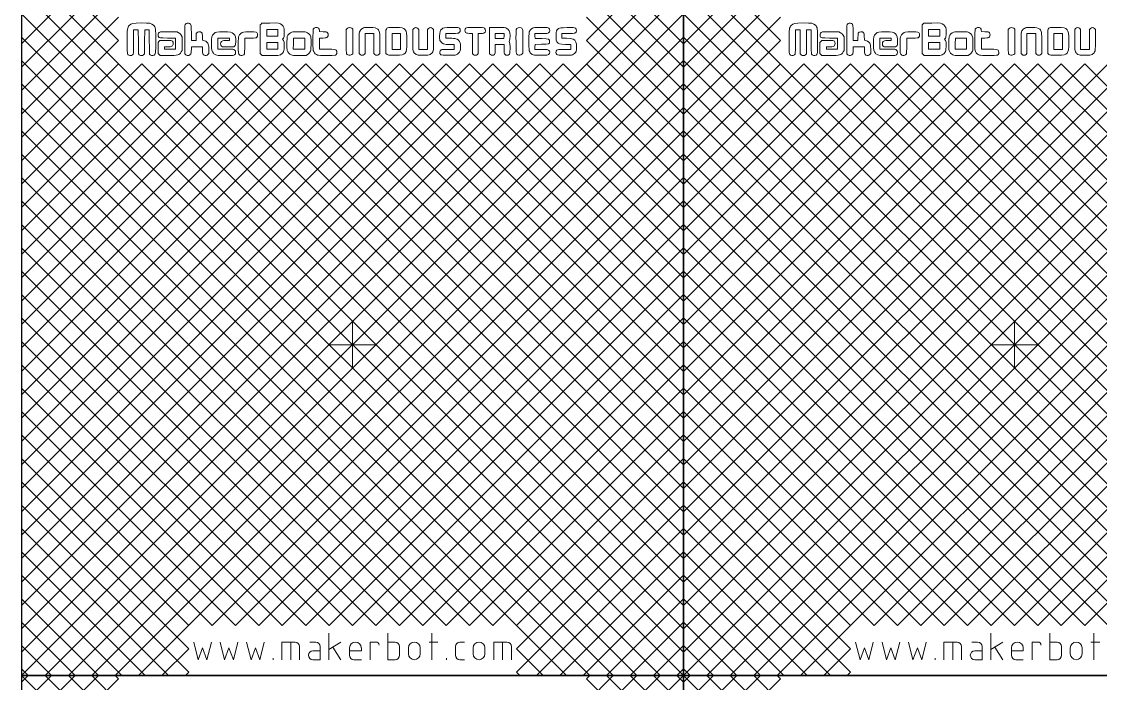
# Model space of a CAD drawing. Header units: millimetres. Extents: x 0 to 600, y 0 to 300.
# Drawn here: x 0 to 163, y 98.8 to 198.8 of the extents above; entities that cross this region are included whole.
import ezdxf

# ---------------------------------------------------------------- set-up
doc = ezdxf.new("R2010")
doc.units = ezdxf.units.MM
doc.layers.get('0').update_dxf_attribs({"linetype": 'CONTINUOUS', "lineweight": 25, "true_color": 0x000000})
doc.layers.add('etch', color=4, linetype='CONTINUOUS', lineweight=0, true_color=0x00ffff)
doc.layers.add('grid', color=1, linetype='CONTINUOUS', lineweight=0, true_color=0xff0000)

msp = doc.modelspace()

# ---------------------------------------------------------------- linework, layer by layer
for p, q in [((0, 200), (0, 100)), ((100, 100), (100, 200)), ((100, 200), (100, 100)), ((0, 100), (100, 100)), ((100, 100), (0, 100)), ((0, 100), (0, 0)), ((100, 100), (200, 100)), ((200, 100), (100, 100)), ((100, 100), (100, 0)), ((100, 0), (100, 100))]:
    msp.add_line(p, q)
at = {"layer": 'etch', "color": 4, "lineweight": 5, "true_color": 0x00ffff}
for p, q in [((17.27, 197.59), (16.92, 197.59)), ((16.92, 197.59), (16.92, 195.79)), ((17.62, 197.59), (17.27, 197.59)), ((17.64, 195.76), (17.62, 197.59)), ((18.6, 197.59), (18.58, 195.76)), ((18.95, 197.59), (18.6, 197.59)), ((19.3, 197.59), (18.95, 197.59)), ((19.3, 195.79), (19.3, 197.59)), ((22.26, 197.28), (23.49, 197.26)), ((23.49, 197.26), (23.73, 197.12)), ((36.04, 198.3), (36.18, 198.44)), ((36.04, 196.14), (36.04, 198.3)), ((36.18, 198.44), (36.32, 198.58)), ((36.32, 198.58), (37.51, 198.6)), ((37.87, 197.64), (37.03, 197.64)), ((37.03, 197.64), (37.03, 197.13)), ((38.71, 197.64), (37.87, 197.64)), ((38.71, 197.13), (38.71, 197.64)), ((44.99, 197.5), (45.02, 197.3)), ((45.02, 197.3), (45.55, 197.28)), ((49.04, 197.64), (49.18, 197.78)), ((49.04, 195.85), (49.04, 197.64)), ((49.9, 197.8), (50.05, 197.69)), ((50.05, 197.69), (50.05, 195.82)), ((59.1, 197.64), (59.24, 197.78)), ((59.1, 196.06), (59.1, 197.64)), ((59.86, 197.78), (60, 197.64)), ((60, 197.64), (60, 196.13)), ((61.34, 197.64), (61.47, 197.78)), ((61.34, 196.13), (61.34, 197.64)), ((62.09, 197.78), (62.23, 197.64)), ((62.23, 197.64), (62.23, 196.06)), ((70.67, 195.94), (70.67, 197.92)), ((70.67, 197.92), (71.86, 197.92)), ((117.27, 197.59), (116.92, 197.59)), ((116.92, 197.59), (116.92, 195.79)), ((117.62, 197.59), (117.27, 197.59)), ((117.64, 195.76), (117.62, 197.59)), ((118.6, 197.59), (118.58, 195.76)), ((118.95, 197.59), (118.6, 197.59)), ((119.3, 197.59), (118.95, 197.59)), ((119.3, 195.79), (119.3, 197.59)), ((122.26, 197.28), (123.49, 197.26)), ((123.49, 197.26), (123.73, 197.12)), ((136.04, 198.3), (136.18, 198.44)), ((136.04, 196.14), (136.04, 198.3)), ((136.18, 198.44), (136.32, 198.58)), ((136.32, 198.58), (137.51, 198.6)), ((137.87, 197.64), (137.03, 197.64)), ((137.03, 197.64), (137.03, 197.13)), ((138.71, 197.64), (137.87, 197.64)), ((138.71, 197.13), (138.71, 197.64)), ((144.99, 197.5), (145.02, 197.3)), ((145.02, 197.3), (145.55, 197.28)), ((149.04, 197.64), (149.18, 197.78)), ((149.04, 195.85), (149.04, 197.64)), ((149.9, 197.8), (150.05, 197.69)), ((150.05, 197.69), (150.05, 195.82)), ((159.1, 197.64), (159.24, 197.78)), ((159.1, 196.06), (159.1, 197.64)), ((159.86, 197.78), (160, 197.64)), ((160, 197.64), (160, 196.13)), ((161.34, 197.64), (161.47, 197.78)), ((161.34, 196.13), (161.34, 197.64)), ((162.09, 197.78), (162.23, 197.64)), ((162.23, 197.64), (162.23, 196.06)), ((17.65, 193.93), (17.64, 195.76)), ((18.58, 195.76), (18.57, 193.93)), ((20.62, 195.68), (20.76, 195.82)), ((20.62, 194.83), (20.62, 195.68)), ((20.76, 195.82), (20.9, 195.97)), ((20.9, 195.97), (21.78, 195.97)), ((23.27, 196.32), (22.04, 196.33)), ((23.27, 195.48), (23.27, 196.32)), ((24.12, 196.74), (24.26, 196.5)), ((24.26, 196.5), (24.26, 195.48)), ((24.66, 193.93), (24.66, 196.13)), ((25.65, 197.02), (25.65, 195.97)), ((25.65, 195.97), (26.01, 195.97)), ((26.01, 195.97), (26.36, 195.97)), ((26.36, 195.97), (26.36, 196.48)), ((30.53, 196.32), (29.67, 196.32)), ((29.67, 196.32), (29.67, 195.48)), ((31.39, 196.32), (30.53, 196.32)), ((30.86, 195.96), (31.39, 195.98)), ((31.39, 196.15), (31.39, 196.32)), ((31.39, 195.98), (31.39, 196.15)), ((33.74, 196.32), (33.72, 195.12)), ((34.57, 196.32), (33.74, 196.32)), ((36.04, 193.98), (36.04, 196.14)), ((37.03, 197.13), (37.03, 196.63)), ((37.03, 196.63), (37.87, 196.63)), ((37.87, 195.66), (37.03, 195.66)), ((37.03, 195.66), (37.03, 195.15)), ((37.87, 196.63), (38.71, 196.63)), ((38.71, 195.66), (37.87, 195.66)), ((38.71, 196.63), (38.71, 197.13)), ((38.71, 197.13), (38.71, 197.13)), ((38.71, 195.15), (38.71, 195.66)), ((39.56, 196.32), (39.44, 196.14)), ((39.44, 196.14), (39.56, 195.97)), ((41.07, 196.3), (41.06, 195.47)), ((41.92, 196.31), (41.07, 196.3)), ((42.77, 196.32), (41.92, 196.31)), ((42.77, 195.48), (42.77, 196.32)), ((45.55, 196.33), (45.01, 196.31)), ((45.01, 196.31), (45.01, 195.48)), ((50.05, 195.82), (50.05, 193.96)), ((51, 194), (51, 195.61)), ((52.56, 197.02), (51.89, 197.02)), ((51.89, 197.02), (51.89, 195.51)), ((53.24, 197.02), (52.56, 197.02)), ((53.24, 195.51), (53.24, 197.02)), ((55.05, 194), (55.03, 195.66)), ((56.62, 197.02), (55.97, 197.02)), ((55.97, 197.02), (55.97, 195.82)), ((55.97, 195.82), (55.97, 194.62)), ((57.26, 197.02), (56.62, 197.02)), ((57.26, 195.82), (57.26, 197.02)), ((57.26, 194.62), (57.26, 195.82)), ((57.26, 195.82), (57.26, 195.82)), ((60, 196.13), (60, 194.62)), ((61.34, 194.62), (61.34, 196.13)), ((65.02, 197.02), (64.08, 197.02)), ((64.08, 197.02), (64.08, 196.66)), ((64.08, 196.66), (64.08, 196.3)), ((64.08, 196.3), (64.73, 196.3)), ((68.1, 197.01), (67.65, 197.03)), ((68.1, 195.51), (68.1, 197.01)), ((69.35, 197.02), (68.99, 197.02)), ((68.99, 197.02), (68.99, 195.51)), ((70.67, 193.96), (70.67, 195.94)), ((72.24, 197.02), (71.56, 197.02)), ((71.56, 197.02), (71.56, 196.63)), ((71.56, 196.63), (71.56, 196.24)), ((71.56, 196.24), (72.22, 196.25)), ((72.22, 196.25), (72.88, 196.27)), ((72.91, 197.02), (72.24, 197.02)), ((72.88, 196.27), (72.89, 196.65)), ((72.89, 196.65), (72.91, 197.02)), ((72.89, 196.65), (72.89, 196.65)), ((75.75, 195.79), (75.75, 194.05)), ((78.51, 197.02), (77.54, 197.02)), ((77.54, 197.02), (77.55, 196.65)), ((77.55, 196.65), (77.57, 196.27)), ((77.57, 196.27), (78.6, 196.24)), ((82.54, 197.02), (81.62, 197.02)), ((81.62, 197.02), (81.62, 196.66)), ((81.62, 196.66), (81.62, 196.3)), ((81.62, 196.3), (82.31, 196.29)), ((117.65, 193.93), (117.64, 195.76)), ((118.58, 195.76), (118.57, 193.93)), ((120.62, 195.68), (120.76, 195.82)), ((120.62, 194.83), (120.62, 195.68)), ((120.76, 195.82), (120.9, 195.97)), ((120.9, 195.97), (121.78, 195.97)), ((123.27, 196.32), (122.04, 196.33)), ((123.27, 195.48), (123.27, 196.32)), ((124.12, 196.74), (124.26, 196.5)), ((124.26, 196.5), (124.26, 195.48)), ((124.66, 193.93), (124.66, 196.13)), ((125.65, 197.02), (125.65, 195.97)), ((125.65, 195.97), (126.01, 195.97)), ((126.01, 195.97), (126.36, 195.97)), ((126.36, 195.97), (126.36, 196.48)), ((130.53, 196.32), (129.67, 196.32)), ((129.67, 196.32), (129.67, 195.48)), ((131.39, 196.32), (130.53, 196.32)), ((130.86, 195.96), (131.39, 195.98)), ((131.39, 196.15), (131.39, 196.32)), ((131.39, 195.98), (131.39, 196.15)), ((133.74, 196.32), (133.72, 195.12)), ((134.57, 196.32), (133.74, 196.32)), ((136.04, 193.98), (136.04, 196.14)), ((137.03, 197.13), (137.03, 196.63)), ((137.03, 196.63), (137.87, 196.63)), ((137.87, 195.66), (137.03, 195.66)), ((137.03, 195.66), (137.03, 195.15)), ((137.87, 196.63), (138.71, 196.63)), ((138.71, 195.66), (137.87, 195.66)), ((138.71, 196.63), (138.71, 197.13)), ((138.71, 197.13), (138.71, 197.13)), ((138.71, 195.15), (138.71, 195.66)), ((139.56, 196.32), (139.44, 196.14)), ((139.44, 196.14), (139.56, 195.97)), ((141.07, 196.3), (141.06, 195.47)), ((141.92, 196.31), (141.07, 196.3)), ((142.77, 196.32), (141.92, 196.31)), ((142.77, 195.48), (142.77, 196.32)), ((145.55, 196.33), (145.01, 196.31)), ((145.01, 196.31), (145.01, 195.48)), ((150.05, 195.82), (150.05, 193.96)), ((151, 194), (151, 195.61)), ((152.56, 197.02), (151.89, 197.02)), ((151.89, 197.02), (151.89, 195.51)), ((153.24, 197.02), (152.56, 197.02)), ((153.24, 195.51), (153.24, 197.02)), ((155.05, 194), (155.03, 195.66)), ((156.62, 197.02), (155.97, 197.02)), ((155.97, 197.02), (155.97, 195.82)), ((155.97, 195.82), (155.97, 194.62)), ((157.26, 197.02), (156.62, 197.02)), ((157.26, 195.82), (157.26, 197.02)), ((157.26, 194.62), (157.26, 195.82)), ((157.26, 195.82), (157.26, 195.82)), ((160, 196.13), (160, 194.62)), ((161.34, 194.62), (161.34, 196.13)), ((20.62, 193.98), (20.62, 194.83)), ((20.77, 193.83), (20.62, 193.98)), ((22.13, 195.01), (21.59, 194.99)), ((21.59, 194.99), (21.59, 194.82)), ((21.59, 194.82), (21.59, 194.65)), ((21.59, 194.65), (22.43, 194.65)), ((22.43, 194.65), (23.27, 194.65)), ((23.27, 194.65), (23.27, 195.48)), ((24.26, 194.47), (24.12, 194.23)), ((24.26, 195.48), (24.26, 194.47)), ((26.49, 195), (25.65, 195)), ((25.65, 195), (25.65, 194.57)), ((27.33, 195), (26.49, 195)), ((27.33, 194.52), (27.33, 195)), ((28.3, 193.99), (28.15, 193.83)), ((28.29, 194.66), (28.3, 193.99)), ((29.67, 195.48), (29.67, 194.65)), ((29.67, 194.65), (30.86, 194.65)), ((30.33, 194.98), (30.19, 195.11)), ((31.19, 194.98), (30.33, 194.98)), ((32.05, 194.98), (31.19, 194.98)), ((32.19, 195.12), (32.05, 194.98)), ((33.72, 195.12), (33.7, 193.93)), ((36.21, 193.83), (36.04, 193.98)), ((37.03, 195.15), (37.03, 194.65)), ((37.03, 194.65), (37.87, 194.65)), ((37.87, 194.65), (38.71, 194.65)), ((38.71, 194.65), (38.71, 195.15)), ((38.71, 195.15), (38.71, 195.15)), ((41.06, 195.47), (41.04, 194.65)), ((41.04, 194.65), (41.91, 194.65)), ((41.91, 194.65), (42.77, 194.65)), ((42.77, 194.65), (42.77, 195.48)), ((42.77, 195.48), (42.77, 195.48)), ((45.01, 195.48), (45.01, 194.65)), ((45.01, 194.65), (46.2, 194.64)), ((50.05, 193.96), (49.9, 193.84)), ((51.14, 193.86), (51, 194)), ((51.89, 194), (51.76, 193.86)), ((51.89, 195.51), (51.89, 194)), ((53.24, 194), (53.24, 195.51)), ((53.37, 193.86), (53.24, 194)), ((54.13, 194), (53.99, 193.86)), ((54.13, 195.57), (54.13, 194)), ((55.21, 193.86), (55.05, 194)), ((55.97, 194.62), (56.62, 194.62)), ((56.62, 194.62), (57.26, 194.62)), ((60, 194.62), (60.67, 194.62)), ((60.67, 194.62), (61.34, 194.62)), ((64.44, 194.62), (65.36, 194.62)), ((65.36, 195.35), (64.73, 195.35)), ((65.36, 194.98), (65.36, 195.35)), ((65.36, 194.62), (65.36, 194.98)), ((68.1, 194), (68.1, 195.51)), ((68.24, 193.86), (68.1, 194)), ((68.99, 194), (68.86, 193.86)), ((68.99, 195.51), (68.99, 194)), ((70.82, 193.84), (70.67, 193.96)), ((72.23, 195.35), (71.56, 195.35)), ((71.56, 195.35), (71.56, 194.67)), ((72.9, 195.35), (72.23, 195.35)), ((72.9, 194.67), (72.9, 195.35)), ((75.75, 194.05), (75.59, 193.89)), ((77.55, 195), (77.54, 194.62)), ((77.54, 194.62), (78.51, 194.62)), ((77.57, 195.37), (77.55, 195)), ((78.57, 195.39), (77.57, 195.37)), ((81.99, 194.62), (82.96, 194.62)), ((82.96, 195.33), (82.17, 195.35)), ((82.96, 194.98), (82.96, 195.33)), ((82.96, 194.62), (82.96, 194.98)), ((120.62, 193.98), (120.62, 194.83)), ((120.77, 193.83), (120.62, 193.98)), ((122.13, 195.01), (121.59, 194.99)), ((121.59, 194.99), (121.59, 194.82)), ((121.59, 194.82), (121.59, 194.65)), ((121.59, 194.65), (122.43, 194.65)), ((122.43, 194.65), (123.27, 194.65)), ((123.27, 194.65), (123.27, 195.48)), ((124.26, 194.47), (124.12, 194.23)), ((124.26, 195.48), (124.26, 194.47)), ((126.49, 195), (125.65, 195)), ((125.65, 195), (125.65, 194.57)), ((127.33, 195), (126.49, 195)), ((127.33, 194.52), (127.33, 195)), ((128.3, 193.99), (128.15, 193.83)), ((128.29, 194.66), (128.3, 193.99)), ((129.67, 195.48), (129.67, 194.65)), ((129.67, 194.65), (130.86, 194.65)), ((130.33, 194.98), (130.19, 195.11)), ((131.19, 194.98), (130.33, 194.98)), ((132.05, 194.98), (131.19, 194.98)), ((132.19, 195.12), (132.05, 194.98)), ((133.72, 195.12), (133.7, 193.93)), ((136.21, 193.83), (136.04, 193.98)), ((137.03, 195.15), (137.03, 194.65)), ((137.03, 194.65), (137.87, 194.65)), ((137.87, 194.65), (138.71, 194.65)), ((138.71, 194.65), (138.71, 195.15)), ((138.71, 195.15), (138.71, 195.15)), ((141.06, 195.47), (141.04, 194.65)), ((141.04, 194.65), (141.91, 194.65)), ((141.91, 194.65), (142.77, 194.65)), ((142.77, 194.65), (142.77, 195.48)), ((142.77, 195.48), (142.77, 195.48)), ((145.01, 195.48), (145.01, 194.65)), ((145.01, 194.65), (146.2, 194.64)), ((150.05, 193.96), (149.9, 193.84)), ((151.14, 193.86), (151, 194)), ((151.89, 194), (151.76, 193.86)), ((151.89, 195.51), (151.89, 194)), ((153.24, 194), (153.24, 195.51)), ((153.37, 193.86), (153.24, 194)), ((154.13, 194), (153.99, 193.86)), ((154.13, 195.57), (154.13, 194)), ((155.21, 193.86), (155.05, 194)), ((155.97, 194.62), (156.62, 194.62)), ((156.62, 194.62), (157.26, 194.62)), ((160, 194.62), (160.67, 194.62)), ((160.67, 194.62), (161.34, 194.62)), ((16.19, 193.74), (16.19, 193.74)), ((17.79, 193.8), (17.65, 193.93)), ((18.57, 193.93), (18.42, 193.8)), ((20.92, 193.68), (20.77, 193.83)), ((20.77, 193.83), (20.77, 193.83)), ((22.14, 193.68), (20.92, 193.68)), ((24.81, 193.8), (24.66, 193.93)), ((24.81, 193.8), (24.81, 193.8)), ((29.34, 193.78), (29.34, 193.78)), ((32.97, 193.75), (32.97, 193.75)), ((33.7, 193.93), (33.56, 193.8)), ((36.37, 193.68), (36.21, 193.83)), ((36.21, 193.83), (36.21, 193.83)), ((37.61, 193.68), (36.37, 193.68)), ((40.71, 193.77), (40.71, 193.77)), ((43.01, 193.71), (41.96, 193.69)), ((43.22, 193.85), (43.01, 193.71)), ((44.73, 193.74), (44.73, 193.74)), ((49.29, 193.78), (49.29, 193.78)), ((51.14, 193.86), (51.14, 193.86)), ((55.21, 193.86), (55.21, 193.86)), ((59.6, 193.85), (59.6, 193.85)), ((63.33, 193.8), (63.33, 193.8)), ((68.24, 193.86), (68.24, 193.86)), ((70.82, 193.84), (70.82, 193.84)), ((74.94, 193.79), (74.94, 193.79)), ((77.15, 193.85), (77.15, 193.85)), ((80.88, 193.84), (80.88, 193.84)), ((116.19, 193.74), (116.19, 193.74)), ((117.79, 193.8), (117.65, 193.93)), ((118.57, 193.93), (118.42, 193.8)), ((120.92, 193.68), (120.77, 193.83)), ((120.77, 193.83), (120.77, 193.83)), ((122.14, 193.68), (120.92, 193.68)), ((124.81, 193.8), (124.66, 193.93)), ((124.81, 193.8), (124.81, 193.8)), ((129.34, 193.78), (129.34, 193.78)), ((132.97, 193.75), (132.97, 193.75)), ((133.7, 193.93), (133.56, 193.8)), ((136.37, 193.68), (136.21, 193.83)), ((136.21, 193.83), (136.21, 193.83)), ((137.61, 193.68), (136.37, 193.68)), ((140.71, 193.77), (140.71, 193.77)), ((143.01, 193.71), (141.96, 193.69)), ((143.22, 193.85), (143.01, 193.71)), ((144.73, 193.74), (144.73, 193.74)), ((149.29, 193.78), (149.29, 193.78)), ((151.14, 193.86), (151.14, 193.86)), ((155.21, 193.86), (155.21, 193.86)), ((159.6, 193.85), (159.6, 193.85))]:
    msp.add_line(p, q, dxfattribs=at)
at = {"layer": 'etch'}
for p, q in [((46.44, 106.4), (46.44, 102.4)), ((55.33, 106.4), (55.33, 102.4)), ((62, 106.4), (62, 102.4)), ((146.44, 106.4), (146.44, 102.4)), ((155.33, 106.4), (155.33, 102.4)), ((162, 106.4), (162, 102.4)), ((26, 105.07), (26.67, 102.4)), ((28, 102.4), (28.67, 105.07)), ((30, 105.07), (30.67, 102.4)), ((32, 102.4), (32.67, 105.07)), ((34, 105.07), (34.67, 102.4)), ((36, 102.4), (36.67, 105.07)), ((39.33, 102.4), (39.33, 105.07)), ((39.33, 105.07), (41.33, 105.07)), ((40.67, 105.07), (40.67, 102.4)), ((42, 104.4), (42, 102.4)), ((43.56, 105.07), (44.44, 105.07)), ((45.11, 104.4), (45.11, 102.4)), ((46.44, 103.96), (48.22, 105.07)), ((47.03, 104.32), (48.22, 102.4)), ((52.67, 102.4), (52.67, 105.07)), ((52.67, 105.07), (53.56, 105.07)), ((56.44, 105.07), (55.33, 105.07)), ((57.11, 103.07), (57.11, 104.4)), ((61.56, 105.07), (62.89, 105.07)), ((65.56, 104.4), (65.56, 103.07)), ((66.89, 105.07), (66.22, 105.07)), ((71.33, 102.4), (71.33, 105.07)), ((71.33, 105.07), (73.33, 105.07)), ((72.67, 105.07), (72.67, 102.4)), ((74, 104.4), (74, 102.4)), ((126, 105.07), (126.67, 102.4)), ((128, 102.4), (128.67, 105.07)), ((130, 105.07), (130.67, 102.4)), ((132, 102.4), (132.67, 105.07)), ((134, 105.07), (134.67, 102.4)), ((136, 102.4), (136.67, 105.07)), ((139.33, 102.4), (139.33, 105.07)), ((139.33, 105.07), (141.33, 105.07)), ((140.67, 105.07), (140.67, 102.4)), ((142, 104.4), (142, 102.4)), ((143.56, 105.07), (144.44, 105.07)), ((145.11, 104.4), (145.11, 102.4)), ((146.44, 103.96), (148.22, 105.07)), ((147.03, 104.32), (148.22, 102.4)), ((152.67, 102.4), (152.67, 105.07)), ((152.67, 105.07), (153.56, 105.07)), ((156.44, 105.07), (155.33, 105.07)), ((157.11, 103.07), (157.11, 104.4)), ((161.56, 105.07), (162.89, 105.07)), ((26.67, 102.4), (27.33, 104.18)), ((27.33, 104.18), (28, 102.4)), ((30.67, 102.4), (31.33, 104.18)), ((31.33, 104.18), (32, 102.4)), ((34.67, 102.4), (35.33, 104.18)), ((35.33, 104.18), (36, 102.4)), ((44, 103.73), (45.11, 103.73)), ((49.56, 104.18), (49.56, 103.07)), ((49.56, 103.73), (51.33, 103.73)), ((51.33, 103.73), (51.33, 104.18)), ((58.44, 104.18), (58.44, 103.29)), ((60.22, 103.29), (60.22, 104.18)), ((68.22, 104.18), (68.22, 103.29)), ((70, 103.29), (70, 104.18)), ((126.67, 102.4), (127.33, 104.18)), ((127.33, 104.18), (128, 102.4)), ((130.67, 102.4), (131.33, 104.18)), ((131.33, 104.18), (132, 102.4)), ((134.67, 102.4), (135.33, 104.18)), ((135.33, 104.18), (136, 102.4)), ((144, 103.73), (145.11, 103.73)), ((149.56, 104.18), (149.56, 103.07)), ((149.56, 103.73), (151.33, 103.73)), ((151.33, 103.73), (151.33, 104.18)), ((158.44, 104.18), (158.44, 103.29)), ((160.22, 103.29), (160.22, 104.18)), ((38, 102.4), (38, 102.62)), ((45.11, 102.4), (44, 102.4)), ((50.22, 102.4), (51.33, 102.4)), ((55.33, 102.4), (56.44, 102.4)), ((64.22, 102.4), (64.22, 102.62)), ((66.22, 102.4), (66.89, 102.4)), ((138, 102.4), (138, 102.62)), ((145.11, 102.4), (144, 102.4)), ((150.22, 102.4), (151.33, 102.4)), ((155.33, 102.4), (156.44, 102.4))]:
    msp.add_line(p, q, dxfattribs=at)
for centre, radius, start, end in [((41.33, 104.4), 0.667, 0, 90), ((44.44, 104.4), 0.667, 0, 90), ((50.44, 104.18), 0.889, 0, 180), ((53.56, 104.62), 0.444, 0, 90), ((56.44, 104.4), 0.667, 0, 90), ((59.33, 104.18), 0.889, 0, 180), ((66.22, 104.4), 0.667, 90, 180), ((69.11, 104.18), 0.889, 0, 180), ((73.33, 104.4), 0.667, 0, 90), ((141.33, 104.4), 0.667, 0, 90), ((144.44, 104.4), 0.667, 0, 90), ((150.44, 104.18), 0.889, 0, 180), ((153.56, 104.62), 0.444, 0, 90), ((156.44, 104.4), 0.667, 0, 90), ((159.33, 104.18), 0.889, 0, 180), ((44, 103.07), 0.667, 90, 270), ((50.22, 103.07), 0.667, 180, 270), ((56.44, 103.07), 0.667, 270, 0), ((59.33, 103.29), 0.889, 180, 0), ((66.22, 103.07), 0.667, 180, 270), ((69.11, 103.29), 0.889, 180, 0), ((144, 103.07), 0.667, 90, 270), ((150.22, 103.07), 0.667, 180, 270), ((156.44, 103.07), 0.667, 270, 0), ((159.33, 103.29), 0.889, 180, 0)]:
    msp.add_arc(centre, radius, start, end, dxfattribs=at)
at = {"layer": 'etch', "color": 4, "lineweight": 5, "true_color": 0x00ffff}
for points in [[(15.95, 195.81), (15.95, 197.75), (15.97, 197.91), (16.27, 198.23)], [(16.27, 198.23), (16.58, 198.57), (16.76, 198.61), (18.11, 198.61)], [(18.11, 198.61), (19.41, 198.61), (19.61, 198.57), (19.92, 198.27)], [(19.92, 198.27), (20.25, 197.95), (20.27, 197.82), (20.27, 195.85)], [(20.68, 197.05), (20.78, 197.27), (20.93, 197.29), (22.26, 197.28)], [(24.66, 196.13), (24.66, 198.23), (24.67, 198.35), (24.76, 198.45)], [(24.76, 198.45), (24.89, 198.6), (25.17, 198.64), (25.38, 198.54)], [(25.38, 198.54), (25.62, 198.42), (25.65, 198.24), (25.65, 197.02)], [(26.41, 197.08), (26.54, 197.31), (27.02, 197.34), (27.21, 197.13)], [(29.04, 196.99), (29.3, 197.24), (29.54, 197.29), (30.49, 197.29)], [(30.49, 197.29), (31.54, 197.29), (31.75, 197.24), (32.03, 196.95)], [(32.82, 196.63), (32.93, 196.86), (33.27, 197.17), (33.51, 197.23)], [(33.51, 197.23), (33.78, 197.31), (35.28, 197.3), (35.42, 197.23)], [(35.42, 197.23), (35.6, 197.13), (35.66, 197.02), (35.66, 196.79)], [(37.51, 198.6), (38.85, 198.62), (39.02, 198.59), (39.32, 198.32)], [(39.32, 198.32), (39.63, 198.04), (39.67, 197.9), (39.67, 197.15)], [(40.14, 196.54), (40.21, 196.8), (40.55, 197.14), (40.82, 197.22)], [(40.82, 197.22), (41.1, 197.31), (42.71, 197.31), (43, 197.22)], [(43, 197.22), (43.28, 197.14), (43.6, 196.81), (43.68, 196.52)], [(44.02, 196.02), (44.02, 196.84), (44.04, 197.58), (44.06, 197.66)], [(44.06, 197.66), (44.14, 197.94), (44.66, 198.04), (44.88, 197.8)], [(44.88, 197.8), (44.93, 197.74), (44.98, 197.61), (44.99, 197.5)], [(45.55, 197.28), (46.06, 197.26), (46.09, 197.26), (46.21, 197.12)], [(49.18, 197.78), (49.36, 197.96), (49.69, 197.97), (49.9, 197.8)], [(51, 195.61), (51, 197.17), (51.01, 197.22), (51.13, 197.44)], [(51.13, 197.44), (51.2, 197.57), (51.34, 197.71), (51.5, 197.79)], [(51.5, 197.79), (51.72, 197.91), (51.81, 197.92), (52.54, 197.92)], [(52.54, 197.92), (53.4, 197.92), (53.56, 197.88), (53.81, 197.65)], [(53.81, 197.65), (54.12, 197.37), (54.13, 197.27), (54.13, 195.57)], [(55.03, 195.66), (55.02, 196.58), (55.03, 197.41), (55.05, 197.51)], [(55.05, 197.51), (55.07, 197.61), (55.14, 197.74), (55.2, 197.81)], [(55.2, 197.81), (55.31, 197.91), (55.4, 197.92), (56.38, 197.92)], [(56.38, 197.92), (57.54, 197.92), (57.69, 197.88), (57.94, 197.59)], [(57.94, 197.59), (58.17, 197.31), (58.21, 197.08), (58.21, 195.82)], [(59.24, 197.78), (59.33, 197.87), (59.44, 197.92), (59.55, 197.92)], [(59.55, 197.92), (59.66, 197.92), (59.77, 197.87), (59.86, 197.78)], [(61.47, 197.78), (61.56, 197.87), (61.68, 197.92), (61.78, 197.92)], [(61.78, 197.92), (61.89, 197.92), (62.01, 197.87), (62.09, 197.78)], [(63.15, 196.63), (63.16, 197.26), (63.21, 197.43), (63.47, 197.68)], [(63.47, 197.68), (63.7, 197.89), (63.88, 197.92), (64.97, 197.92)], [(64.97, 197.92), (65.91, 197.92), (66.03, 197.91), (66.15, 197.81)], [(66.15, 197.81), (66.34, 197.66), (66.33, 197.33), (66.12, 197.16)], [(67.09, 197.18), (66.93, 197.38), (66.95, 197.66), (67.13, 197.8)], [(67.13, 197.8), (67.27, 197.91), (67.35, 197.92), (68.54, 197.92)], [(68.54, 197.92), (69.57, 197.92), (69.83, 197.9), (69.92, 197.83)], [(69.92, 197.83), (70.17, 197.66), (70.13, 197.21), (69.85, 197.09)], [(71.86, 197.92), (73, 197.92), (73.07, 197.91), (73.3, 197.79)], [(73.3, 197.79), (73.66, 197.6), (73.8, 197.3), (73.8, 196.7)], [(74.76, 193.99), (74.69, 194.13), (74.67, 197.39), (74.73, 197.63)], [(74.73, 197.63), (74.79, 197.86), (75.2, 197.99), (75.49, 197.85)], [(75.49, 197.85), (75.74, 197.74), (75.75, 197.62), (75.75, 195.79)], [(76.65, 195.82), (76.65, 197.11), (76.65, 197.18), (76.77, 197.42)], [(76.77, 197.42), (76.87, 197.6), (76.97, 197.7), (77.15, 197.79)], [(77.15, 197.79), (77.38, 197.91), (77.47, 197.92), (78.48, 197.92)], [(78.48, 197.92), (79.48, 197.92), (79.56, 197.91), (79.67, 197.8)], [(79.67, 197.8), (79.84, 197.63), (79.82, 197.29), (79.63, 197.14)], [(80.76, 196.63), (80.76, 197.41), (80.79, 197.51), (81.14, 197.77)], [(81.14, 197.77), (81.28, 197.88), (81.39, 197.89), (82.41, 197.91)], [(82.41, 197.91), (83.33, 197.92), (83.55, 197.91), (83.66, 197.84)], [(83.66, 197.84), (83.92, 197.67), (83.88, 197.22), (83.6, 197.09)], [(115.95, 195.81), (115.95, 197.75), (115.97, 197.91), (116.27, 198.23)], [(116.27, 198.23), (116.58, 198.57), (116.76, 198.61), (118.11, 198.61)], [(118.11, 198.61), (119.41, 198.61), (119.61, 198.57), (119.92, 198.27)], [(119.92, 198.27), (120.25, 197.95), (120.27, 197.82), (120.27, 195.85)], [(120.68, 197.05), (120.78, 197.27), (120.93, 197.29), (122.26, 197.28)], [(124.66, 196.13), (124.66, 198.23), (124.67, 198.35), (124.76, 198.45)], [(124.76, 198.45), (124.89, 198.6), (125.17, 198.64), (125.38, 198.54)], [(125.38, 198.54), (125.62, 198.42), (125.65, 198.24), (125.65, 197.02)], [(126.41, 197.08), (126.54, 197.31), (127.02, 197.34), (127.21, 197.13)], [(129.04, 196.99), (129.3, 197.24), (129.54, 197.29), (130.49, 197.29)], [(130.49, 197.29), (131.54, 197.29), (131.75, 197.24), (132.03, 196.95)], [(132.82, 196.63), (132.93, 196.86), (133.27, 197.17), (133.51, 197.23)], [(133.51, 197.23), (133.78, 197.31), (135.28, 197.3), (135.42, 197.23)], [(135.42, 197.23), (135.6, 197.13), (135.66, 197.02), (135.66, 196.79)], [(137.51, 198.6), (138.85, 198.62), (139.02, 198.59), (139.32, 198.32)], [(139.32, 198.32), (139.63, 198.04), (139.67, 197.9), (139.67, 197.15)], [(140.14, 196.54), (140.21, 196.8), (140.55, 197.14), (140.82, 197.22)], [(140.82, 197.22), (141.1, 197.31), (142.71, 197.31), (143, 197.22)], [(143, 197.22), (143.28, 197.14), (143.6, 196.81), (143.68, 196.52)], [(144.02, 196.02), (144.02, 196.84), (144.04, 197.58), (144.06, 197.66)], [(144.06, 197.66), (144.14, 197.94), (144.66, 198.04), (144.88, 197.8)], [(144.88, 197.8), (144.93, 197.74), (144.98, 197.61), (144.99, 197.5)], [(145.55, 197.28), (146.06, 197.26), (146.09, 197.26), (146.21, 197.12)], [(149.18, 197.78), (149.36, 197.96), (149.69, 197.97), (149.9, 197.8)], [(151, 195.61), (151, 197.17), (151.01, 197.22), (151.13, 197.44)], [(151.13, 197.44), (151.2, 197.57), (151.34, 197.71), (151.5, 197.79)], [(151.5, 197.79), (151.72, 197.91), (151.81, 197.92), (152.54, 197.92)], [(152.54, 197.92), (153.4, 197.92), (153.56, 197.88), (153.81, 197.65)], [(153.81, 197.65), (154.12, 197.37), (154.13, 197.27), (154.13, 195.57)], [(155.03, 195.66), (155.02, 196.58), (155.03, 197.41), (155.05, 197.51)], [(155.05, 197.51), (155.07, 197.61), (155.14, 197.74), (155.2, 197.81)], [(155.2, 197.81), (155.31, 197.91), (155.4, 197.92), (156.38, 197.92)], [(156.38, 197.92), (157.54, 197.92), (157.69, 197.88), (157.94, 197.59)], [(157.94, 197.59), (158.17, 197.31), (158.21, 197.08), (158.21, 195.82)], [(159.24, 197.78), (159.33, 197.87), (159.44, 197.92), (159.55, 197.92)], [(159.55, 197.92), (159.66, 197.92), (159.77, 197.87), (159.86, 197.78)], [(161.47, 197.78), (161.56, 197.87), (161.68, 197.92), (161.78, 197.92)], [(161.78, 197.92), (161.89, 197.92), (162.01, 197.87), (162.09, 197.78)], [(16.19, 193.74), (15.97, 193.86), (15.95, 194.04), (15.95, 195.81)], [(16.92, 195.79), (16.92, 194.8), (16.9, 193.96), (16.88, 193.91)], [(19.33, 193.91), (19.32, 193.96), (19.3, 194.8), (19.3, 195.79)], [(20.27, 195.85), (20.27, 194.03), (20.25, 193.86), (20.02, 193.74)], [(20.72, 196.47), (20.61, 196.6), (20.59, 196.86), (20.68, 197.05)], [(22.04, 196.33), (20.83, 196.35), (20.82, 196.35), (20.72, 196.47)], [(21.78, 195.97), (22.65, 195.97), (22.66, 195.96), (22.79, 195.84)], [(22.79, 195.84), (22.96, 195.67), (22.96, 195.37), (22.79, 195.17)], [(23.73, 197.12), (23.89, 197.03), (24.02, 196.9), (24.12, 196.74)], [(26.36, 196.48), (26.36, 196.76), (26.39, 197.03), (26.41, 197.08)], [(27.21, 197.13), (27.29, 197.04), (27.31, 196.92), (27.32, 196.49)], [(27.32, 196.49), (27.34, 195.99), (27.34, 195.97), (27.45, 195.97)], [(27.45, 195.97), (27.67, 195.96), (27.98, 195.77), (28.13, 195.56)], [(28.7, 195.49), (28.7, 196.55), (28.74, 196.71), (29.04, 196.99)], [(30.19, 195.11), (30, 195.3), (30, 195.61), (30.19, 195.8)], [(30.19, 195.8), (30.32, 195.93), (30.36, 195.94), (30.86, 195.96)], [(32.03, 196.95), (32.3, 196.69), (32.38, 196.39), (32.35, 195.73)], [(32.35, 195.73), (32.33, 195.29), (32.32, 195.25), (32.19, 195.12)], [(32.73, 195.33), (32.74, 196.2), (32.76, 196.49), (32.82, 196.63)], [(35.54, 196.45), (35.41, 196.32), (35.4, 196.32), (34.57, 196.32)], [(35.66, 196.79), (35.66, 196.62), (35.63, 196.54), (35.54, 196.45)], [(39.67, 197.15), (39.67, 196.54), (39.66, 196.47), (39.56, 196.32)], [(39.56, 195.97), (39.68, 195.8), (39.68, 195.75), (39.66, 195.07)], [(40.13, 194.43), (40.06, 194.68), (40.07, 196.29), (40.14, 196.54)], [(43.68, 196.52), (43.73, 196.36), (43.74, 196), (43.73, 195.35)], [(44.13, 194.28), (44.02, 194.51), (44.02, 194.59), (44.02, 196.02)], [(46.21, 196.49), (46.09, 196.35), (46.06, 196.35), (45.55, 196.33)], [(46.21, 197.12), (46.28, 197.03), (46.33, 196.91), (46.33, 196.8)], [(46.33, 196.8), (46.33, 196.7), (46.28, 196.58), (46.21, 196.49)], [(49.1, 193.94), (49.07, 194.01), (49.04, 194.69), (49.04, 195.85)], [(58.21, 195.82), (58.21, 194.56), (58.17, 194.33), (57.94, 194.06)], [(59.23, 194.23), (59.11, 194.46), (59.1, 194.51), (59.1, 196.06)], [(62.23, 196.06), (62.23, 194.53), (62.23, 194.47), (62.11, 194.23)], [(63.27, 195.85), (63.17, 196.01), (63.15, 196.14), (63.15, 196.63)], [(64.73, 195.35), (63.79, 195.35), (63.51, 195.45), (63.27, 195.85)], [(64.73, 196.3), (65.09, 196.3), (65.49, 196.27), (65.61, 196.23)], [(66.12, 197.16), (65.97, 197.03), (65.94, 197.02), (65.02, 197.02)], [(65.61, 196.23), (65.89, 196.16), (66.17, 195.88), (66.25, 195.6)], [(66.25, 195.6), (66.33, 195.32), (66.33, 194.66), (66.26, 194.39)], [(67.65, 197.03), (67.25, 197.05), (67.18, 197.07), (67.09, 197.18)], [(69.85, 197.09), (69.78, 197.05), (69.55, 197.02), (69.35, 197.02)], [(73.71, 196.03), (73.64, 195.85), (73.64, 195.81), (73.72, 195.64)], [(73.8, 196.7), (73.8, 196.41), (73.77, 196.16), (73.71, 196.03)], [(73.72, 195.64), (73.79, 195.49), (73.8, 195.3), (73.79, 194.7)], [(76.78, 194.23), (76.65, 194.46), (76.65, 194.52), (76.65, 195.82)], [(79.63, 197.14), (79.49, 197.03), (79.41, 197.02), (78.51, 197.02)], [(79.78, 195.79), (79.78, 195.43), (79.71, 195.41), (78.57, 195.39)], [(78.6, 196.24), (79.74, 196.21), (79.78, 196.2), (79.78, 195.79)], [(80.87, 195.76), (80.77, 195.9), (80.76, 195.99), (80.76, 196.63)], [(82.17, 195.35), (81.29, 195.38), (81.11, 195.43), (80.87, 195.76)], [(82.31, 196.29), (83.26, 196.29), (83.54, 196.18), (83.75, 195.71)], [(83.6, 197.09), (83.51, 197.05), (83.11, 197.02), (82.54, 197.02)], [(83.75, 195.71), (83.88, 195.43), (83.9, 194.6), (83.78, 194.32)], [(116.19, 193.74), (115.97, 193.86), (115.95, 194.04), (115.95, 195.81)], [(116.92, 195.79), (116.92, 194.8), (116.9, 193.96), (116.88, 193.91)], [(119.33, 193.91), (119.32, 193.96), (119.3, 194.8), (119.3, 195.79)], [(120.27, 195.85), (120.27, 194.03), (120.25, 193.86), (120.02, 193.74)], [(120.72, 196.47), (120.61, 196.6), (120.59, 196.86), (120.68, 197.05)], [(122.04, 196.33), (120.83, 196.35), (120.82, 196.35), (120.72, 196.47)], [(121.78, 195.97), (122.65, 195.97), (122.66, 195.96), (122.79, 195.84)], [(122.79, 195.84), (122.96, 195.67), (122.96, 195.37), (122.79, 195.17)], [(123.73, 197.12), (123.89, 197.03), (124.02, 196.9), (124.12, 196.74)], [(126.36, 196.48), (126.36, 196.76), (126.39, 197.03), (126.41, 197.08)], [(127.21, 197.13), (127.29, 197.04), (127.31, 196.92), (127.32, 196.49)], [(127.32, 196.49), (127.34, 195.99), (127.34, 195.97), (127.45, 195.97)], [(127.45, 195.97), (127.67, 195.96), (127.98, 195.77), (128.13, 195.56)], [(128.7, 195.49), (128.7, 196.55), (128.74, 196.71), (129.04, 196.99)], [(130.19, 195.11), (130, 195.3), (130, 195.61), (130.19, 195.8)], [(130.19, 195.8), (130.32, 195.93), (130.36, 195.94), (130.86, 195.96)], [(132.03, 196.95), (132.3, 196.69), (132.38, 196.39), (132.35, 195.73)], [(132.35, 195.73), (132.33, 195.29), (132.32, 195.25), (132.19, 195.12)], [(132.73, 195.33), (132.74, 196.2), (132.76, 196.49), (132.82, 196.63)], [(135.54, 196.45), (135.41, 196.32), (135.4, 196.32), (134.57, 196.32)], [(135.66, 196.79), (135.66, 196.62), (135.63, 196.54), (135.54, 196.45)], [(139.67, 197.15), (139.67, 196.54), (139.66, 196.47), (139.56, 196.32)], [(139.56, 195.97), (139.68, 195.8), (139.68, 195.75), (139.66, 195.07)], [(140.13, 194.43), (140.06, 194.68), (140.07, 196.29), (140.14, 196.54)], [(143.68, 196.52), (143.73, 196.36), (143.74, 196), (143.73, 195.35)], [(144.13, 194.28), (144.02, 194.51), (144.02, 194.59), (144.02, 196.02)], [(146.21, 196.49), (146.09, 196.35), (146.06, 196.35), (145.55, 196.33)], [(146.21, 197.12), (146.28, 197.03), (146.33, 196.91), (146.33, 196.8)], [(146.33, 196.8), (146.33, 196.7), (146.28, 196.58), (146.21, 196.49)], [(149.1, 193.94), (149.07, 194.01), (149.04, 194.69), (149.04, 195.85)], [(158.21, 195.82), (158.21, 194.56), (158.17, 194.33), (157.94, 194.06)], [(159.23, 194.23), (159.11, 194.46), (159.1, 194.51), (159.1, 196.06)], [(162.23, 196.06), (162.23, 194.53), (162.23, 194.47), (162.11, 194.23)], [(22.79, 195.17), (22.67, 195.03), (22.64, 195.03), (22.13, 195.01)], [(24.12, 194.23), (23.82, 193.73), (23.65, 193.68), (22.14, 193.68)], [(25.58, 193.96), (25.46, 193.67), (25.06, 193.59), (24.81, 193.8)], [(25.65, 194.57), (25.65, 194.3), (25.62, 194.07), (25.58, 193.96)], [(27.57, 193.74), (27.38, 193.82), (27.33, 193.99), (27.33, 194.52)], [(28.13, 195.56), (28.26, 195.35), (28.27, 195.3), (28.29, 194.66)], [(29, 194.02), (28.73, 194.3), (28.7, 194.46), (28.7, 195.49)], [(29.34, 193.78), (29.22, 193.83), (29.07, 193.94), (29, 194.02)], [(30.86, 194.65), (32.04, 194.65), (32.05, 194.64), (32.19, 194.52)], [(32.19, 194.52), (32.31, 194.42), (32.33, 194.36), (32.33, 194.16)], [(32.33, 194.16), (32.33, 193.97), (32.31, 193.9), (32.19, 193.8)], [(32.97, 193.75), (32.74, 193.86), (32.7, 194.1), (32.73, 195.33)], [(39.5, 194.15), (39.41, 194.02), (39.26, 193.89), (39.1, 193.81)], [(39.66, 195.07), (39.65, 194.38), (39.64, 194.35), (39.5, 194.15)], [(40.71, 193.77), (40.46, 193.89), (40.2, 194.18), (40.13, 194.43)], [(43.57, 194.2), (43.5, 194.08), (43.34, 193.92), (43.22, 193.85)], [(43.73, 195.35), (43.71, 194.42), (43.71, 194.41), (43.57, 194.2)], [(44.73, 193.74), (44.47, 193.83), (44.24, 194.04), (44.13, 194.28)], [(46.2, 194.64), (47.38, 194.62), (47.39, 194.62), (47.52, 194.5)], [(47.52, 194.5), (47.68, 194.34), (47.7, 194.01), (47.55, 193.83)], [(57.94, 194.06), (57.69, 193.76), (57.54, 193.73), (56.4, 193.73)], [(59.6, 193.85), (59.44, 193.94), (59.32, 194.06), (59.23, 194.23)], [(62.11, 194.23), (62.02, 194.05), (61.91, 193.94), (61.73, 193.85)], [(63.33, 193.8), (63.09, 193.98), (63.12, 194.43), (63.38, 194.56)], [(63.38, 194.56), (63.47, 194.6), (63.87, 194.62), (64.44, 194.62)], [(66.26, 194.39), (66.19, 194.17), (65.91, 193.87), (65.68, 193.78)], [(71.56, 194.67), (71.56, 194.03), (71.56, 193.99), (71.43, 193.86)], [(73.04, 193.86), (72.91, 193.99), (72.9, 194.03), (72.9, 194.67)], [(73.79, 194.7), (73.77, 193.98), (73.76, 193.93), (73.64, 193.83)], [(74.94, 193.79), (74.87, 193.82), (74.79, 193.91), (74.76, 193.99)], [(77.15, 193.85), (76.98, 193.94), (76.87, 194.06), (76.78, 194.23)], [(78.51, 194.62), (79.41, 194.62), (79.49, 194.61), (79.63, 194.5)], [(79.63, 194.5), (79.84, 194.34), (79.84, 194.01), (79.63, 193.84)], [(80.73, 194.17), (80.73, 194.34), (80.76, 194.41), (80.88, 194.5)], [(80.88, 193.84), (80.76, 193.93), (80.73, 194.01), (80.73, 194.17)], [(80.88, 194.5), (81.01, 194.61), (81.1, 194.62), (81.99, 194.62)], [(83.78, 194.32), (83.69, 194.11), (83.44, 193.87), (83.23, 193.79)], [(122.79, 195.17), (122.67, 195.03), (122.64, 195.03), (122.13, 195.01)], [(124.12, 194.23), (123.82, 193.73), (123.65, 193.68), (122.14, 193.68)], [(125.58, 193.96), (125.46, 193.67), (125.06, 193.59), (124.81, 193.8)], [(125.65, 194.57), (125.65, 194.3), (125.62, 194.07), (125.58, 193.96)], [(127.57, 193.74), (127.38, 193.82), (127.33, 193.99), (127.33, 194.52)], [(128.13, 195.56), (128.26, 195.35), (128.27, 195.3), (128.29, 194.66)], [(129, 194.02), (128.73, 194.3), (128.7, 194.46), (128.7, 195.49)], [(129.34, 193.78), (129.22, 193.83), (129.07, 193.94), (129, 194.02)], [(130.86, 194.65), (132.04, 194.65), (132.05, 194.64), (132.19, 194.52)], [(132.19, 194.52), (132.31, 194.42), (132.33, 194.36), (132.33, 194.16)], [(132.33, 194.16), (132.33, 193.97), (132.31, 193.9), (132.19, 193.8)], [(132.97, 193.75), (132.74, 193.86), (132.7, 194.1), (132.73, 195.33)], [(139.5, 194.15), (139.41, 194.02), (139.26, 193.89), (139.1, 193.81)], [(139.66, 195.07), (139.65, 194.38), (139.64, 194.35), (139.5, 194.15)], [(140.71, 193.77), (140.46, 193.89), (140.2, 194.18), (140.13, 194.43)], [(143.57, 194.2), (143.5, 194.08), (143.34, 193.92), (143.22, 193.85)], [(143.73, 195.35), (143.71, 194.42), (143.71, 194.41), (143.57, 194.2)], [(144.73, 193.74), (144.47, 193.83), (144.24, 194.04), (144.13, 194.28)], [(146.2, 194.64), (147.38, 194.62), (147.39, 194.62), (147.52, 194.5)], [(147.52, 194.5), (147.68, 194.34), (147.7, 194.01), (147.55, 193.83)], [(157.94, 194.06), (157.69, 193.76), (157.54, 193.73), (156.4, 193.73)], [(159.6, 193.85), (159.44, 193.94), (159.32, 194.06), (159.23, 194.23)], [(162.11, 194.23), (162.02, 194.05), (161.91, 193.94), (161.73, 193.85)], [(16.88, 193.91), (16.81, 193.72), (16.39, 193.62), (16.19, 193.74)], [(18.42, 193.8), (18.24, 193.64), (17.98, 193.64), (17.79, 193.8)], [(20.02, 193.74), (19.81, 193.62), (19.41, 193.72), (19.33, 193.91)], [(28.15, 193.83), (27.99, 193.67), (27.79, 193.64), (27.57, 193.74)], [(30.79, 193.68), (29.68, 193.68), (29.52, 193.69), (29.34, 193.78)], [(32.19, 193.8), (32.05, 193.68), (32.05, 193.68), (30.79, 193.68)], [(33.56, 193.8), (33.4, 193.67), (33.17, 193.64), (32.97, 193.75)], [(39.1, 193.81), (38.84, 193.68), (38.83, 193.68), (37.61, 193.68)], [(41.96, 193.69), (41.03, 193.68), (40.9, 193.69), (40.71, 193.77)], [(46.17, 193.7), (45.35, 193.69), (44.82, 193.71), (44.73, 193.74)], [(47.55, 193.83), (47.46, 193.71), (47.45, 193.71), (46.17, 193.7)], [(49.29, 193.78), (49.22, 193.81), (49.14, 193.88), (49.1, 193.94)], [(49.9, 193.84), (49.75, 193.72), (49.5, 193.7), (49.29, 193.78)], [(51.45, 193.73), (51.34, 193.73), (51.22, 193.78), (51.14, 193.86)], [(51.76, 193.86), (51.67, 193.78), (51.56, 193.73), (51.45, 193.73)], [(53.68, 193.73), (53.57, 193.73), (53.46, 193.78), (53.37, 193.86)], [(53.99, 193.86), (53.91, 193.78), (53.79, 193.73), (53.68, 193.73)], [(56.4, 193.73), (55.39, 193.73), (55.36, 193.73), (55.21, 193.86)], [(60.67, 193.73), (59.92, 193.73), (59.83, 193.74), (59.6, 193.85)], [(61.73, 193.85), (61.51, 193.74), (61.41, 193.73), (60.67, 193.73)], [(65.68, 193.78), (65.45, 193.7), (63.45, 193.71), (63.33, 193.8)], [(68.55, 193.73), (68.44, 193.73), (68.32, 193.78), (68.24, 193.86)], [(68.86, 193.86), (68.77, 193.78), (68.66, 193.73), (68.55, 193.73)], [(71.43, 193.86), (71.26, 193.69), (71.02, 193.68), (70.82, 193.84)], [(73.64, 193.83), (73.46, 193.68), (73.21, 193.7), (73.04, 193.86)], [(75.59, 193.89), (75.42, 193.72), (75.17, 193.68), (74.94, 193.79)], [(78.44, 193.73), (77.45, 193.73), (77.38, 193.73), (77.15, 193.85)], [(79.63, 193.84), (79.49, 193.73), (79.41, 193.73), (78.44, 193.73)], [(82.05, 193.73), (81.1, 193.73), (81.01, 193.73), (80.88, 193.84)], [(83.23, 193.79), (83.13, 193.75), (82.63, 193.73), (82.05, 193.73)], [(116.88, 193.91), (116.81, 193.72), (116.39, 193.62), (116.19, 193.74)], [(118.42, 193.8), (118.24, 193.64), (117.98, 193.64), (117.79, 193.8)], [(120.02, 193.74), (119.81, 193.62), (119.41, 193.72), (119.33, 193.91)], [(128.15, 193.83), (127.99, 193.67), (127.79, 193.64), (127.57, 193.74)], [(130.79, 193.68), (129.68, 193.68), (129.52, 193.69), (129.34, 193.78)], [(132.19, 193.8), (132.05, 193.68), (132.05, 193.68), (130.79, 193.68)], [(133.56, 193.8), (133.4, 193.67), (133.17, 193.64), (132.97, 193.75)], [(139.1, 193.81), (138.84, 193.68), (138.83, 193.68), (137.61, 193.68)], [(141.96, 193.69), (141.03, 193.68), (140.9, 193.69), (140.71, 193.77)], [(146.17, 193.7), (145.35, 193.69), (144.82, 193.71), (144.73, 193.74)], [(147.55, 193.83), (147.46, 193.71), (147.45, 193.71), (146.17, 193.7)], [(149.29, 193.78), (149.22, 193.81), (149.14, 193.88), (149.1, 193.94)], [(149.9, 193.84), (149.75, 193.72), (149.5, 193.7), (149.29, 193.78)], [(151.45, 193.73), (151.34, 193.73), (151.22, 193.78), (151.14, 193.86)], [(151.76, 193.86), (151.67, 193.78), (151.56, 193.73), (151.45, 193.73)], [(153.68, 193.73), (153.57, 193.73), (153.46, 193.78), (153.37, 193.86)], [(153.99, 193.86), (153.91, 193.78), (153.79, 193.73), (153.68, 193.73)], [(156.4, 193.73), (155.39, 193.73), (155.36, 193.73), (155.21, 193.86)], [(160.67, 193.73), (159.92, 193.73), (159.83, 193.74), (159.6, 193.85)], [(161.73, 193.85), (161.51, 193.74), (161.41, 193.73), (160.67, 193.73)]]:
    msp.add_open_spline(points, degree=3, dxfattribs=at)
at = {"layer": 'grid'}
for p, q in [((0, 103.54), (96.46, 200)), ((0, 107.07), (92.93, 200)), ((0, 100), (100, 200)), ((0, 200), (100, 100)), ((0, 188.39), (11.61, 200)), ((0, 191.92), (8.08, 200)), ((0, 195.46), (4.54, 200)), ((0, 184.85), (14.64, 199.5)), ((3.54, 200), (100, 103.54)), ((7.07, 200), (100, 107.07)), ((10.61, 200), (14.64, 195.96)), ((85.36, 195.96), (89.39, 200)), ((85.36, 199.5), (100, 184.85)), ((88.39, 200), (100, 188.39)), ((91.92, 200), (100, 191.92)), ((95.46, 200), (100, 195.46)), ((100, 103.54), (196.46, 200)), ((100, 107.07), (192.93, 200)), ((100, 100), (200, 200)), ((100, 200), (200, 100)), ((100, 188.39), (111.61, 200)), ((100, 191.92), (108.08, 200)), ((100, 195.46), (104.54, 200)), ((100, 184.85), (114.64, 199.5)), ((103.54, 200), (200, 103.54)), ((107.07, 200), (200, 107.07)), ((110.61, 200), (114.64, 195.96)), ((0, 196.46), (96.46, 100)), ((0, 181.32), (14.64, 195.96)), ((3.54, 100), (100, 196.46)), ((85.36, 195.96), (100, 181.32)), ((100, 196.46), (196.46, 100)), ((100, 181.32), (114.64, 195.96)), ((103.54, 100), (200, 196.46)), ((0, 192.93), (92.93, 100)), ((0, 177.78), (14.64, 192.43)), ((0, 174.25), (18.18, 192.43)), ((0, 170.71), (21.72, 192.43)), ((0, 167.18), (25.25, 192.43)), ((0, 163.64), (28.79, 192.43)), ((0, 160.1), (32.32, 192.43)), ((0, 156.57), (35.86, 192.43)), ((0, 153.03), (39.39, 192.43)), ((0, 149.5), (42.93, 192.43)), ((0, 145.96), (46.46, 192.43)), ((0, 142.43), (50, 192.43)), ((0, 138.89), (53.54, 192.43)), ((0, 135.36), (57.07, 192.43)), ((0, 131.82), (60.61, 192.43)), ((0, 128.28), (64.14, 192.43)), ((0, 124.75), (67.68, 192.43)), ((0, 121.21), (71.21, 192.43)), ((0, 117.68), (74.75, 192.43)), ((0, 114.14), (78.28, 192.43)), ((0, 110.61), (81.82, 192.43)), ((7.07, 100), (100, 192.93)), ((18.18, 192.43), (100, 110.61)), ((21.72, 192.43), (100, 114.14)), ((25.25, 192.43), (100, 117.68)), ((28.79, 192.43), (100, 121.21)), ((32.32, 192.43), (100, 124.75)), ((35.86, 192.43), (100, 128.28)), ((39.39, 192.43), (100, 131.82)), ((42.93, 192.43), (100, 135.36)), ((46.46, 192.43), (100, 138.89)), ((50, 192.43), (100, 142.43)), ((53.54, 192.43), (100, 145.96)), ((57.07, 192.43), (100, 149.5)), ((60.61, 192.43), (100, 153.03)), ((64.14, 192.43), (100, 156.57)), ((64.14, 192.43), (100, 156.57)), ((67.68, 192.43), (100, 160.1)), ((71.21, 192.43), (100, 163.64)), ((74.75, 192.43), (100, 167.18)), ((78.28, 192.43), (100, 170.71)), ((81.82, 192.43), (100, 174.25)), ((85.36, 192.43), (100, 177.78)), ((100, 192.93), (192.93, 100)), ((100, 177.78), (114.64, 192.43)), ((100, 174.25), (118.18, 192.43)), ((100, 170.71), (121.72, 192.43)), ((100, 167.18), (125.25, 192.43)), ((100, 163.64), (128.79, 192.43)), ((100, 160.1), (132.32, 192.43)), ((100, 156.57), (135.86, 192.43)), ((100, 153.03), (139.39, 192.43)), ((100, 149.5), (142.93, 192.43)), ((100, 145.96), (146.46, 192.43)), ((100, 142.43), (150, 192.43)), ((100, 138.89), (153.54, 192.43)), ((100, 135.36), (157.07, 192.43)), ((100, 131.82), (160.61, 192.43)), ((100, 128.28), (164.14, 192.43)), ((100, 124.75), (167.68, 192.43)), ((100, 121.21), (171.21, 192.43)), ((100, 117.68), (174.75, 192.43)), ((100, 114.14), (178.28, 192.43)), ((100, 110.61), (181.82, 192.43)), ((107.07, 100), (200, 192.93)), ((118.18, 192.43), (200, 110.61)), ((121.72, 192.43), (200, 114.14)), ((125.25, 192.43), (200, 117.68)), ((128.79, 192.43), (200, 121.21)), ((132.32, 192.43), (200, 124.75)), ((135.86, 192.43), (200, 128.28)), ((139.39, 192.43), (200, 131.82)), ((142.93, 192.43), (200, 135.36)), ((146.46, 192.43), (200, 138.89)), ((150, 192.43), (200, 142.43)), ((153.54, 192.43), (200, 145.96)), ((157.07, 192.43), (200, 149.5)), ((160.61, 192.43), (200, 153.03)), ((0, 189.39), (89.39, 100)), ((10.61, 100), (100, 189.39)), ((100, 189.39), (189.39, 100)), ((110.61, 100), (200, 189.39)), ((0, 185.86), (85.86, 100)), ((14.14, 100), (100, 185.86)), ((100, 185.86), (185.86, 100)), ((114.14, 100), (200, 185.86)), ((0, 182.32), (82.32, 100)), ((17.68, 100), (100, 182.32)), ((100, 182.32), (182.32, 100)), ((117.68, 100), (200, 182.32)), ((0, 178.79), (71.21, 107.57)), ((28.79, 107.57), (100, 178.79)), ((100, 178.79), (171.21, 107.57)), ((128.79, 107.57), (200, 178.79)), ((0, 175.25), (67.68, 107.57)), ((32.32, 107.57), (100, 175.25)), ((100, 175.25), (167.68, 107.57)), ((132.32, 107.57), (200, 175.25)), ((0, 171.72), (64.14, 107.57)), ((35.86, 107.57), (100, 171.72)), ((100, 171.72), (164.14, 107.57)), ((135.86, 107.57), (200, 171.72)), ((0, 168.18), (60.61, 107.57)), ((39.39, 107.57), (100, 168.18)), ((100, 168.18), (160.61, 107.57)), ((139.39, 107.57), (200, 168.18)), ((0, 164.64), (57.07, 107.57)), ((42.93, 107.57), (100, 164.64)), ((100, 164.64), (157.07, 107.57)), ((142.93, 107.57), (200, 164.64)), ((0, 161.11), (53.54, 107.57)), ((46.46, 107.57), (100, 161.11)), ((100, 161.11), (153.54, 107.57)), ((146.46, 107.57), (200, 161.11)), ((0, 157.57), (50, 107.57)), ((50, 107.57), (100, 157.57)), ((100, 157.57), (150, 107.57)), ((150, 107.57), (200, 157.57)), ((0, 154.04), (46.46, 107.57)), ((50, 153.54), (50, 146.46)), ((53.54, 107.57), (100, 154.04)), ((100, 154.04), (146.46, 107.57)), ((150, 153.54), (150, 146.46)), ((153.54, 107.57), (200, 154.04)), ((0, 150.5), (42.93, 107.57)), ((46.46, 150), (53.54, 150)), ((57.07, 107.57), (100, 150.5)), ((100, 150.5), (142.93, 107.57)), ((146.46, 150), (153.54, 150)), ((157.07, 107.57), (200, 150.5)), ((0, 146.97), (39.39, 107.57)), ((60.61, 107.57), (100, 146.97)), ((100, 146.97), (139.39, 107.57)), ((160.61, 107.57), (200, 146.97)), ((0, 143.43), (35.86, 107.57)), ((64.14, 107.57), (100, 143.43)), ((100, 143.43), (135.86, 107.57)), ((0, 139.9), (32.32, 107.57)), ((67.68, 107.57), (100, 139.9)), ((100, 139.9), (132.32, 107.57)), ((0, 136.36), (28.79, 107.57)), ((71.21, 107.57), (100, 136.36)), ((100, 136.36), (128.79, 107.57)), ((0, 132.82), (25.25, 107.57)), ((74.75, 107.57), (100, 132.82)), ((100, 132.82), (125.25, 107.57)), ((0, 129.29), (25.25, 104.04)), ((74.75, 104.04), (100, 129.29)), ((100, 129.29), (125.25, 104.04)), ((0, 125.75), (25.25, 100.5)), ((74.75, 100.5), (100, 125.75)), ((100, 125.75), (125.25, 100.5)), ((0, 122.22), (22.22, 100)), ((77.78, 100), (100, 122.22)), ((100, 122.22), (122.22, 100)), ((0, 118.68), (18.68, 100)), ((81.32, 100), (100, 118.68)), ((100, 118.68), (118.68, 100)), ((0, 115.15), (15.15, 100)), ((84.85, 100), (100, 115.15)), ((100, 115.15), (115.15, 100)), ((0, 111.61), (11.61, 100)), ((88.39, 100), (100, 111.61)), ((100, 111.61), (111.61, 100)), ((0, 108.08), (8.08, 100)), ((91.92, 100), (100, 108.08)), ((100, 108.08), (108.08, 100)), ((0, 104.54), (4.54, 100)), ((95.46, 100), (100, 104.54)), ((100, 104.54), (104.54, 100)), ((21.21, 100), (25.25, 104.04)), ((74.75, 104.04), (78.79, 100)), ((121.21, 100), (125.25, 104.04)), ((0, 101.01), (1.01, 100)), ((0, 3.54), (96.46, 100)), ((0, 7.07), (92.93, 100)), ((0, 0), (100, 100)), ((0, 100), (100, 0)), ((0, 88.39), (11.61, 100)), ((0, 91.92), (8.08, 100)), ((0, 95.46), (4.54, 100)), ((0, 98.99), (1.01, 100)), ((0, 84.85), (14.64, 99.5)), ((3.54, 100), (100, 3.54)), ((7.07, 100), (100, 7.07)), ((10.61, 100), (14.64, 95.96)), ((14.14, 100), (14.64, 99.5)), ((24.75, 100), (25.25, 100.5)), ((74.75, 100.5), (75.25, 100)), ((85.36, 95.96), (89.39, 100)), ((85.36, 99.5), (85.86, 100)), ((85.36, 99.5), (100, 84.85)), ((88.39, 100), (100, 88.39)), ((91.92, 100), (100, 91.92)), ((95.46, 100), (100, 95.46)), ((98.99, 100), (100, 101.01)), ((98.99, 100), (100, 98.99)), ((100, 101.01), (101.01, 100)), ((100, 100), (200, 0)), ((100, 88.39), (111.61, 100)), ((100, 91.92), (108.08, 100)), ((100, 95.46), (104.54, 100)), ((100, 98.99), (101.01, 100)), ((100, 84.85), (114.64, 99.5)), ((103.54, 100), (200, 3.54)), ((107.07, 100), (200, 7.07)), ((110.61, 100), (114.64, 95.96)), ((114.14, 100), (114.64, 99.5)), ((124.75, 100), (125.25, 100.5))]:
    msp.add_line(p, q, dxfattribs=at)

doc.saveas('drawing.dxf')
